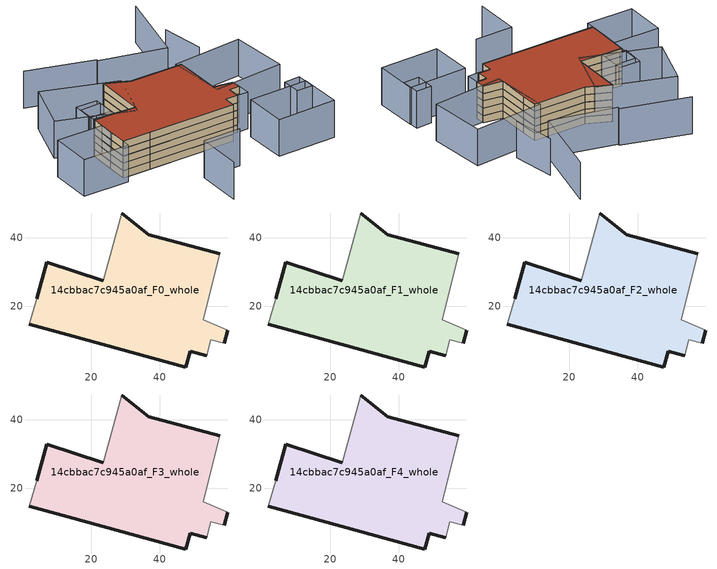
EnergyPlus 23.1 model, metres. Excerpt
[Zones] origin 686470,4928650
14cbbac7c945a0af_F0_whole
 floor ground (EU_floor_Construction): 53.62,5.56 54.79,10.28 58.82,9.25 59.72,13.08 52.6,16.08 55.89,28.82 57.47,35.24 36.74,40.9 28.96,47.16 23.53,27.5 7.14,32.84 4.13,22.18 2.06,14.7 13.2,11.67 47.59,2.32 48.84,6.91 z0
 wall outside (EU_wall_Construction): 59.72,13.08 58.82,9.25 / 53.62,5.56 48.84,6.91 47.59,2.32 13.2,11.67 2.06,14.7 / 4.13,22.18 7.14,32.84 23.53,27.5 / 28.96,47.16 36.74,40.9 57.47,35.24 z0:3
 wall adiabatic (EU_wall_Construction): 57.47,35.24 55.89,28.82 52.6,16.08 59.72,13.08 / 58.82,9.25 54.79,10.28 53.62,5.56 / 2.06,14.7 4.13,22.18 / 23.53,27.5 28.96,47.16 z0:3
14cbbac7c945a0af_F1_whole
 floor to 14cbbac7c945a0af_F0_whole (EU_floor_Construction): 53.62,5.56 54.79,10.28 58.82,9.25 59.72,13.08 52.6,16.08 55.89,28.82 57.47,35.24 36.74,40.9 28.96,47.16 23.53,27.5 7.14,32.84 4.13,22.18 2.06,14.7 13.2,11.67 47.59,2.32 48.84,6.91 z3
 wall outside (EU_wall_Construction): 59.72,13.08 58.82,9.25 / 53.62,5.56 48.84,6.91 47.59,2.32 13.2,11.67 2.06,14.7 / 4.13,22.18 7.14,32.84 23.53,27.5 / 28.96,47.16 36.74,40.9 57.47,35.24 z3:6
 wall adiabatic (EU_wall_Construction): 57.47,35.24 55.89,28.82 52.6,16.08 59.72,13.08 / 58.82,9.25 54.79,10.28 53.62,5.56 / 2.06,14.7 4.13,22.18 / 23.53,27.5 28.96,47.16 z3:6
14cbbac7c945a0af_F2_whole
 floor to 14cbbac7c945a0af_F1_whole (EU_floor_Construction): 53.62,5.56 54.79,10.28 58.82,9.25 59.72,13.08 52.6,16.08 55.89,28.82 57.47,35.24 36.74,40.9 28.96,47.16 23.53,27.5 7.14,32.84 4.13,22.18 2.06,14.7 13.2,11.67 47.59,2.32 48.84,6.91 z6
 wall outside (EU_wall_Construction): 59.72,13.08 58.82,9.25 / 53.62,5.56 48.84,6.91 47.59,2.32 13.2,11.67 2.06,14.7 / 4.13,22.18 7.14,32.84 23.53,27.5 / 28.96,47.16 36.74,40.9 57.47,35.24 z6:9
 wall adiabatic (EU_wall_Construction): 57.47,35.24 55.89,28.82 52.6,16.08 59.72,13.08 / 58.82,9.25 54.79,10.28 53.62,5.56 / 2.06,14.7 4.13,22.18 / 23.53,27.5 28.96,47.16 z6:9
14cbbac7c945a0af_F3_whole
 floor to 14cbbac7c945a0af_F2_whole (EU_floor_Construction): 53.62,5.56 54.79,10.28 58.82,9.25 59.72,13.08 52.6,16.08 55.89,28.82 57.47,35.24 36.74,40.9 28.96,47.16 23.53,27.5 7.14,32.84 4.13,22.18 2.06,14.7 13.2,11.67 47.59,2.32 48.84,6.91 z9
 wall outside (EU_wall_Construction): 59.72,13.08 58.82,9.25 / 53.62,5.56 48.84,6.91 47.59,2.32 13.2,11.67 2.06,14.7 / 4.13,22.18 7.14,32.84 23.53,27.5 / 28.96,47.16 36.74,40.9 57.47,35.24 z9:12
 wall adiabatic (EU_wall_Construction): 57.47,35.24 55.89,28.82 52.6,16.08 59.72,13.08 / 58.82,9.25 54.79,10.28 53.62,5.56 / 2.06,14.7 4.13,22.18 / 23.53,27.5 28.96,47.16 z9:12
14cbbac7c945a0af_F4_whole
 floor to 14cbbac7c945a0af_F3_whole (EU_floor_Construction): 53.62,5.56 54.79,10.28 58.82,9.25 59.72,13.08 52.6,16.08 55.89,28.82 57.47,35.24 36.74,40.9 28.96,47.16 23.53,27.5 7.14,32.84 4.13,22.18 2.06,14.7 13.2,11.67 47.59,2.32 48.84,6.91 z12
 wall outside (EU_wall_Construction): 59.72,13.08 58.82,9.25 / 53.62,5.56 48.84,6.91 47.59,2.32 13.2,11.67 2.06,14.7 / 4.13,22.18 7.14,32.84 23.53,27.5 / 28.96,47.16 36.74,40.9 57.47,35.24 z12:15
 wall adiabatic (EU_wall_Construction): 57.47,35.24 55.89,28.82 52.6,16.08 59.72,13.08 / 58.82,9.25 54.79,10.28 53.62,5.56 / 2.06,14.7 4.13,22.18 / 23.53,27.5 28.96,47.16 z12:15
 roof outside (EU_roof_Construction): 57.47,35.24 55.89,28.82 52.6,16.08 59.72,13.08 58.82,9.25 54.79,10.28 53.62,5.56 48.84,6.91 47.59,2.32 13.2,11.67 2.06,14.7 4.13,22.18 7.14,32.84 23.53,27.5 28.96,47.16 36.74,40.9 z15
shading: 16.39,-24.88 21.07,-6.93 / 21.07,-6.93 35.88,-10.79 / 70.89,38.47 72.59,55.61 / 78.48,74.89 63.35,46.69 / 63.35,46.69 39.83,59.3 / 40.3,60.19 16.97,74.17 / 73.25,-22.8 50.01,-17.08 / 50.01,-17.08 54.19,-0.12 / 54.19,-0.12 77.43,-5.84 / 77.43,-5.84 73.25,-22.8 / 69.92,-8.46 71.67,-0.87 / 71.67,-0.87 77.91,-2.31 / 77.91,-2.31 76.16,-9.9 / 76.16,-9.9 69.92,-8.46 / 53.59,5.42 54.79,10.28 / 54.79,10.28 58.89,9.26 / 58.89,9.26 57.68,4.41 / 57.68,4.41 53.59,5.42 / 5.68,27.79 1.2,11.55 / 1.2,11.55 -16.93,16.55 / -16.93,16.55 -12.44,32.8 / -12.44,32.8 5.68,27.79 / 84.3,31.85 80.32,8.95 / 80.32,8.95 52.21,13.84 / 52.21,13.84 56.2,36.73 / 56.2,36.73 84.3,31.85 / 17.45,38.66 15.24,30.2 / 15.24,30.2 6.99,32.36 / 6.99,32.36 9.21,40.81 / 9.21,40.81 17.45,38.66 / 15.44,32.14 7.07,34.72 / 7.07,34.72 9.76,43.44 / 9.76,43.44 18.13,40.85 / 18.13,40.85 15.44,32.14 / 9.18,60.73 34.45,43.69 / 34.45,43.69 22.19,25.51 / 22.19,25.51 -3.07,42.55 / -3.07,42.55 9.18,60.73 z0:15
[Building]
EU S2 Campaign: North Axis=0; Terrain=City; Solar Distribution=FullExterior
[Site:Location]
Bologna: Latitude=44.5; Longitude=11.25; Time Zone=1; Elevation=37
[SizingPeriod:WeatherFileDays]
AnnualSizingPeriod: Begin Month=1; Begin Day of Month=1; End Month=12; End Day of Month=31; Day of Week for Start Day=Monday; Use Weather File Daylight Saving Period=No; Use Weather File Rain and Snow Indicators=No
[MATERIAL]
EU_InternalMass_Material: Roughness=MediumRough; Thickness=0.1; Conductivity=1; Density=1800; Specific Heat=900; Thermal Absorptance=0.9; Solar Absorptance=0.7; Visible Absorptance=0.7
[MATERIAL:NOMASS] Roughness=MediumRough; Thermal Absorptance=0.9; Solar Absorptance=0.7; Visible Absorptance=0.7
Name | Thermal Resistance
EU_wall_NoMass | 0.905828
EU_roof_NoMass | 0.37593
EU_floor_NoMass | 0.67114
[CONSTRUCTION]
EU_wall_Construction: EU_wall_NoMass
EU_roof_Construction: EU_roof_NoMass
EU_floor_Construction: EU_floor_NoMass
EU_InternalMass_Construction: EU_InternalMass_Material
[ZONE] Type=1; Multiplier=1; Ceiling Height=autocalculate; Volume=4342.46; Floor Area=autocalculate; Part of Total Floor Area=Yes
14cbbac7c945a0af_F0_whole; 14cbbac7c945a0af_F1_whole; 14cbbac7c945a0af_F2_whole; 14cbbac7c945a0af_F3_whole; 14cbbac7c945a0af_F4_whole
[INTERNALMASS] Construction=EU_InternalMass_Construction; Surface Area=1214.11
Name | Zone or ZoneList
14cbbac7c945a0af_F0_whole_EU_InternalMass | 14cbbac7c945a0af_F0_whole
14cbbac7c945a0af_F1_whole_EU_InternalMass | 14cbbac7c945a0af_F1_whole
14cbbac7c945a0af_F2_whole_EU_InternalMass | 14cbbac7c945a0af_F2_whole
14cbbac7c945a0af_F3_whole_EU_InternalMass | 14cbbac7c945a0af_F3_whole
14cbbac7c945a0af_F4_whole_EU_InternalMass | 14cbbac7c945a0af_F4_whole
[OTHEREQUIPMENT] Fuel Type=Electricity; Design Level Calculation Method=Watts/Area; Power per Zone Floor Area=1; Fraction Latent=0; Fraction Radiant=0; Fraction Lost=0; Carbon Dioxide Generation Rate=0; EndUse Subcategory=EU_Step8_InternalGains
Name | Zone or ZoneList or Space or SpaceList | Schedule
EU_Step8_InternalGain_14cbbac7c945a0af_F0_whole_f000 | 14cbbac7c945a0af_F0_whole | EU_Step8_GainSchedule_14cbbac7c945a0af_F0_whole_f000
EU_Step8_InternalGain_14cbbac7c945a0af_F1_whole_f000 | 14cbbac7c945a0af_F1_whole | EU_Step8_GainSchedule_14cbbac7c945a0af_F1_whole_f000
EU_Step8_InternalGain_14cbbac7c945a0af_F2_whole_f000 | 14cbbac7c945a0af_F2_whole | EU_Step8_GainSchedule_14cbbac7c945a0af_F2_whole_f000
EU_Step8_InternalGain_14cbbac7c945a0af_F3_whole_f000 | 14cbbac7c945a0af_F3_whole | EU_Step8_GainSchedule_14cbbac7c945a0af_F3_whole_f000
EU_Step8_InternalGain_14cbbac7c945a0af_F4_whole_f000 | 14cbbac7c945a0af_F4_whole | EU_Step8_GainSchedule_14cbbac7c945a0af_F4_whole_f000
[ZONEVENTILATION:DESIGNFLOWRATE] Schedule=EU_AlwaysOn; Design Flow Rate Calculation Method=AirChanges/Hour; Air Changes per Hour=0.73129; Ventilation Type=Natural; Fan Pressure Rise=0; Fan Total Efficiency=1; Constant Term Coefficient=1; Temperature Term Coefficient=0; Velocity Term Coefficient=0; Velocity Squared Term Coefficient=0; Minimum Indoor Temperature=-100; Maximum Indoor Temperature=100; Delta Temperature=-100; Minimum Outdoor Temperature=-100; Maximum Outdoor Temperature=100; Maximum Wind Speed=40
Name | Zone or ZoneList or Space or SpaceList
EU_ConstantAir_14cbbac7c945a0af_F0_whole | 14cbbac7c945a0af_F0_whole
EU_ConstantAir_14cbbac7c945a0af_F1_whole | 14cbbac7c945a0af_F1_whole
EU_ConstantAir_14cbbac7c945a0af_F2_whole | 14cbbac7c945a0af_F2_whole
EU_ConstantAir_14cbbac7c945a0af_F3_whole | 14cbbac7c945a0af_F3_whole
EU_ConstantAir_14cbbac7c945a0af_F4_whole | 14cbbac7c945a0af_F4_whole
[HVACTEMPLATE:THERMOSTAT] Constant Heating Setpoint=20; Constant Cooling Setpoint=50
EU_HeatOnly_14cbbac7c945a0af_F0_whole; EU_HeatOnly_14cbbac7c945a0af_F1_whole; EU_HeatOnly_14cbbac7c945a0af_F2_whole; EU_HeatOnly_14cbbac7c945a0af_F3_whole; EU_HeatOnly_14cbbac7c945a0af_F4_whole
[HVACTEMPLATE:ZONE:IDEALLOADSAIRSYSTEM] System Availability Schedule=EU_AlwaysOn; Maximum Heating Supply Air Temperature=50; Minimum Cooling Supply Air Temperature=13; Maximum Heating Supply Air Humidity Ratio=0.0156; Minimum Cooling Supply Air Humidity Ratio=0.0077; Heating Limit=NoLimit; Cooling Limit=NoLimit; Heating Availability Schedule=EU_AlwaysOn; Cooling Availability Schedule=EU_CoolingOff; Dehumidification Control Type=ConstantSensibleHeatRatio; Cooling Sensible Heat Ratio=0.7; Dehumidification Setpoint=60; Humidification Control Type=None; Humidification Setpoint=30; Outdoor Air Method=None; Outdoor Air Flow Rate per Person=0.00944; Outdoor Air Flow Rate per Zone Floor Area=0; Outdoor Air Flow Rate per Zone=0; Demand Controlled Ventilation Type=None; Outdoor Air Economizer Type=NoEconomizer; Heat Recovery Type=None; Sensible Heat Recovery Effectiveness=0.7; Latent Heat Recovery Effectiveness=0.65
Name | Template Thermostat
14cbbac7c945a0af_F0_whole | EU_HeatOnly_14cbbac7c945a0af_F0_whole
14cbbac7c945a0af_F1_whole | EU_HeatOnly_14cbbac7c945a0af_F1_whole
14cbbac7c945a0af_F2_whole | EU_HeatOnly_14cbbac7c945a0af_F2_whole
14cbbac7c945a0af_F3_whole | EU_HeatOnly_14cbbac7c945a0af_F3_whole
14cbbac7c945a0af_F4_whole | EU_HeatOnly_14cbbac7c945a0af_F4_whole
[SIZING:ZONE] Zone Cooling Design Supply Air Temperature Input Method=SupplyAirTemperature; Zone Cooling Design Supply Air Temperature=13; Zone Heating Design Supply Air Temperature Input Method=SupplyAirTemperature; Zone Heating Design Supply Air Temperature=50; Zone Cooling Design Supply Air Humidity Ratio=0.008; Zone Heating Design Supply Air Humidity Ratio=0.008; Cooling Design Air Flow Method=DesignDay; Cooling Design Air Flow Rate=0; Cooling Minimum Air Flow per Zone Floor Area=0.000762; Cooling Minimum Air Flow=0; Cooling Minimum Air Flow Fraction=0.2; Heating Design Air Flow Method=DesignDay; Heating Design Air Flow Rate=0; Heating Maximum Air Flow per Zone Floor Area=0.002032; Heating Maximum Air Flow=0.141576; Heating Maximum Air Flow Fraction=0.3; Account for Dedicated Outdoor Air System=No; Dedicated Outdoor Air System Control Strategy=NeutralSupplyAir; Dedicated Outdoor Air Low Setpoint Temperature for Design=autosize; Dedicated Outdoor Air High Setpoint Temperature for Design=autosize; Zone Load Sizing Method=Sensible Load Only No Latent Load; Zone Latent Cooling Design Supply Air Humidity Ratio Input Method=HumidityRatioDifference; Zone Cooling Design Supply Air Humidity Ratio Difference=0.005; Zone Latent Heating Design Supply Air Humidity Ratio Input Method=HumidityRatioDifference; Zone Humidification Design Supply Air Humidity Ratio Difference=0.005
14cbbac7c945a0af_F0_whole; 14cbbac7c945a0af_F1_whole; 14cbbac7c945a0af_F2_whole; 14cbbac7c945a0af_F3_whole; 14cbbac7c945a0af_F4_whole
[SCHEDULE:CONSTANT]
Name | Hourly Value
EU_AlwaysOn | 1
EU_CoolingOff | 0
[SCHEDULE:FILE] Column Number=1; Rows to Skip at Top=0; Number of Hours of Data=8760; Column Separator=Comma; Interpolate to Timestep=No; Minutes per Item=60; Adjust Schedule for Daylight Savings=Yes
Name | File
EU_Step8_GainSchedule_14cbbac7c945a0af_F0_whole_f000 | ../../schedules/14cbbac7c945a0af/14cbbac7c945a0af_F0_whole_f000_gain.csv
EU_Step8_GainSchedule_14cbbac7c945a0af_F1_whole_f000 | ../../schedules/14cbbac7c945a0af/14cbbac7c945a0af_F1_whole_f000_gain.csv
EU_Step8_GainSchedule_14cbbac7c945a0af_F2_whole_f000 | ../../schedules/14cbbac7c945a0af/14cbbac7c945a0af_F2_whole_f000_gain.csv
EU_Step8_GainSchedule_14cbbac7c945a0af_F3_whole_f000 | ../../schedules/14cbbac7c945a0af/14cbbac7c945a0af_F3_whole_f000_gain.csv
EU_Step8_GainSchedule_14cbbac7c945a0af_F4_whole_f000 | ../../schedules/14cbbac7c945a0af/14cbbac7c945a0af_F4_whole_f000_gain.csv
